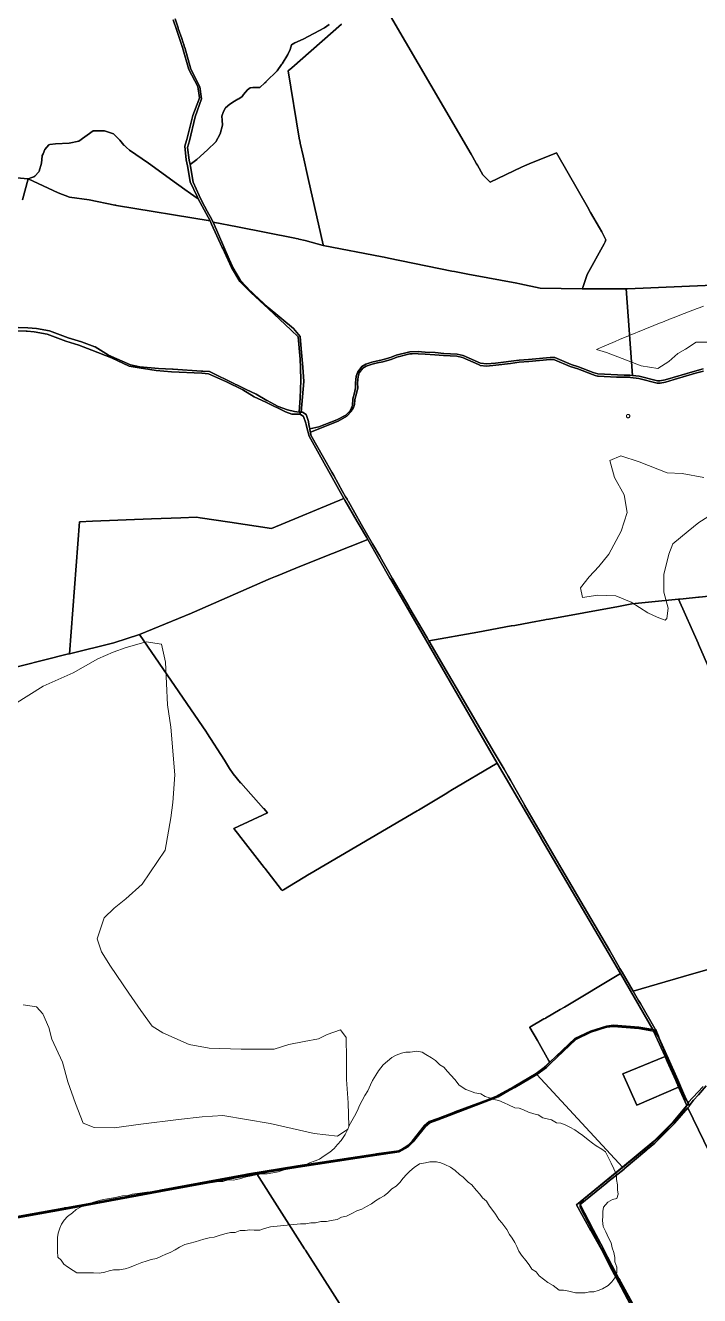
# Model space of a CAD drawing. Header units: metres. Extents: x 3 to 1005126, y 39 to 4383651.
# Drawn here: x 481197 to 482780, y 4364820 to 4367802 of the extents above; entities that cross this region are included whole.
import ezdxf

# ---------------------------------------------------------------- set-up
doc = ezdxf.new("R2010")
doc.units = ezdxf.units.M
doc.header["$MEASUREMENT"] = 0
doc.layers.add('Carreteras_5_km_Cala_Blava', color=2, linetype='Continuous', lineweight=30)
doc.layers.add('Habitats_5_km_Cala_Blava', color=7, linetype='Continuous', lineweight=9, true_color=0xe7f7d0)
doc.layers.add('TM_Llucmajor', color=7, linetype='Continuous')

msp = doc.modelspace()

# ---------------------------------------------------------------- linework, layer by layer
at = {"layer": 'Carreteras_5_km_Cala_Blava'}
for p, q in [((482754.8, 4365272.6, 118.2), (482736.1, 4365244.7, 118.1)), ((481995.3, 4365146, 118.4), (482014.3, 4365149, 118.2)), ((481118.6, 4364993.3, 126.8), (481704.3, 4365100.6, 124.7))]:
    msp.add_line(p, q, dxfattribs=at)
for points in [[(482014.3, 4365149, 118.2), (482061, 4365155.8, 117.5), (482077.8, 4365161.7, 117.3), (482105.7, 4365179.6, 116.7), (482135.2, 4365219.1, 116.1), (482142.7, 4365225.2, 116), (482174.7, 4365239.1, 115.7), (482223.5, 4365257.3, 115.6), (482306.7, 4365286.3, 115.5), (482396.6, 4365338.5, 116.6), (482448.3, 4365386.2, 117.4), (482491, 4365423, 117.2), (482514.5, 4365434, 117.3), (482549.6, 4365447.1, 117.6), (482570.7, 4365451.4, 117.4), (482598, 4365450.5, 117.4), (482672.5, 4365444, 117.7)], [(482754.8, 4365272.6, 118.2), (482744.3, 4365282.1, 118.3), (482682.3, 4365427.7, 118), (482672.5, 4365444, 117.7)], [(482736.1, 4365244.7, 118.1), (482688, 4365193.8, 117.6), (482653.9, 4365163.8, 116.1), (482506.2, 4365044.6, 114.7), (482498.5, 4365034.7, 114.7), (482498.4, 4365028.3, 114.7), (482568.3, 4364894.5, 114), (482653.8, 4364740, 112.7), (482657.6, 4364729.8, 112.7), (482653.8, 4364718.3, 112.8), (482654.5, 4364713.5, 112.8), (482671.9, 4364678.8, 112.7), (482697.2, 4364633.7, 112.1), (482780.7, 4364467, 107.6), (482826.8, 4364364.5, 107.3), (482846.6, 4364314.7, 106.8), (482891.8, 4364197.4, 107.1), (482902.8, 4364157.7, 107.7)], [(481704.3, 4365100.6, 124.7), (481828.9, 4365122.6, 123.3), (481995.3, 4365146, 118.4)]]:
    msp.add_polyline3d(points, dxfattribs=at)
at = {"layer": 'Habitats_5_km_Cala_Blava'}
for points in [[(482821, 4367058.3), (482772, 4367058.3), (482747, 4367041.3), (482729, 4367031.3), (482708, 4367012.3), (482682, 4366996.3), (482643, 4367002.3), (482608, 4367015.3), (482561, 4367033.3), (482538, 4367040.7), (482551.7, 4367046.7), (482561.7, 4367051), (482581.8, 4367059.6), (482591.9, 4367063.8), (482672.5, 4367097), (482677.6, 4367099), (482687.7, 4367103.1), (482692.7, 4367105.2), (482713, 4367113.3), (482718.1, 4367115.3), (482728.2, 4367119.3), (482733.3, 4367121.2), (482774, 4367137), (482779.1, 4367138.9), (482789.4, 4367142.8)], [(482814, 4366657.3), (482778, 4366634.3), (482753, 4366614.3), (482717, 4366584.3), (482708, 4366560.3), (482696, 4366512.3), (482696, 4366471.3), (482706, 4366433.3), (482703, 4366409.3), (482699, 4366405.3), (482680, 4366412.3), (482658, 4366422.3), (482619, 4366447.3), (482583, 4366462.3), (482541, 4366464.3), (482505, 4366458.3), (482500, 4366481.3), (482521, 4366507.3), (482543, 4366531.3), (482567, 4366560.3), (482596, 4366614.3), (482610, 4366658.3), (482603, 4366699.3), (482580, 4366740.3), (482569, 4366780.3), (482595, 4366791.3), (482638, 4366777.3), (482704, 4366751.3), (482739, 4366749.3), (482790, 4366740.3)], [(481172, 4366208.3), (481239, 4366250.3), (481309, 4366281.3), (481367, 4366314.3), (481403, 4366330.3), (481434, 4366341.3), (481481, 4366354.3), (481517, 4366349.3), (481526, 4366306.3), (481531, 4366206.3), (481539, 4366154.3), (481548, 4366042.3), (481543, 4365977.3), (481539, 4365941.3), (481525, 4365865.3), (481471, 4365785.3), (481433, 4365751.3), (481406, 4365729.3), (481382, 4365706.3), (481366, 4365657.3), (481376, 4365626.3), (481397, 4365593.3), (481440, 4365529.3), (481468, 4365489.3), (481495, 4365452.3), (481520, 4365436.3), (481582, 4365409.3), (481629, 4365400.3), (481704, 4365398.3), (481781, 4365398.3), (481816, 4365409.3), (481852, 4365416.3), (481885, 4365422.3), (481906, 4365432.3), (481937, 4365443.3), (481950, 4365425.3), (481951, 4365375.3), (481951, 4365327.3), (481955, 4365272.3), (481956.8, 4365217.2), (481956.7, 4365217), (481954.2, 4365210.5), (481930, 4365194.3), (481875, 4365200.3), (481772, 4365223.3), (481661, 4365242.3), (481612, 4365239.3), (481557, 4365233.3), (481468, 4365222.3), (481406, 4365213.3), (481359, 4365214.3), (481333, 4365224.3), (481315, 4365270.3), (481297, 4365321.3), (481284, 4365367.3), (481259, 4365421.3), (481252, 4365449.3), (481238, 4365481.3), (481223, 4365497.3), (481192, 4365502.3)]]:
    msp.add_lwpolyline(points, dxfattribs=at)
for points in [[(482612.2, 4366880.3), (482611.3, 4366880.3), (482610.8, 4366880.3), (482610.2, 4366880.8), (482609.8, 4366880.8), (482609.3, 4366881.3), (482608.9, 4366881.8), (482608.6, 4366882.3), (482608.3, 4366882.8), (482608.2, 4366883.3), (482608, 4366883.8), (482608, 4366884.3), (482608, 4366884.8), (482608.1, 4366885.3), (482608.3, 4366885.8), (482608.5, 4366886.3), (482608.8, 4366886.8), (482609.2, 4366887.3), (482609.6, 4366887.3), (482610.1, 4366887.8), (482610.6, 4366888.3), (482611.1, 4366888.3), (482611.7, 4366888.3), (482612.2, 4366888.3), (482612.7, 4366888.3), (482613.3, 4366888.3), (482613.8, 4366887.8), (482614.3, 4366887.8), (482614.7, 4366887.3), (482615.1, 4366886.8), (482615.4, 4366886.3), (482615.7, 4366885.8), (482615.8, 4366885.3), (482615.9, 4366884.8), (482616, 4366884.3), (482615.9, 4366883.8), (482615.8, 4366883.3), (482615.6, 4366882.8), (482615.4, 4366882.3), (482615.1, 4366881.8), (482614.7, 4366881.3), (482614.3, 4366880.8), (482613.8, 4366880.8), (482613.3, 4366880.3), (482612.7, 4366880.3)], [(481954.2, 4365210.5), (481956.7, 4365217), (481956.8, 4365217.2), (481963.2, 4365229.6), (481969.6, 4365241), (481976.1, 4365252.4), (481982.6, 4365267.6), (481987.8, 4365277.7), (481994.2, 4365289.1), (482000.7, 4365300.5), (482007.2, 4365314.4), (482012.4, 4365324.5), (482020.1, 4365337.2), (482026.5, 4365347.3), (482036.8, 4365361.2), (482047.1, 4365370), (482057.3, 4365378.8), (482067.6, 4365383.8), (482080.3, 4365388.8), (482090.5, 4365391.2), (482100.7, 4365391.1), (482116, 4365393.6), (482128.7, 4365390.9), (482137.5, 4365385.7), (482150.2, 4365378), (482160.3, 4365371.6), (482170.3, 4365361.3), (482179.2, 4365356.1), (482188, 4365345.9), (482195.6, 4365336.9), (482205.6, 4365326.7), (482215.7, 4365313.9), (482230.9, 4365303.6), (482242.3, 4365299.7), (482252.4, 4365295.8), (482266.4, 4365293.1), (482276.5, 4365286.7), (482286.6, 4365284), (482296.8, 4365280.1), (482308.2, 4365277.5), (482320.9, 4365272.3), (482331, 4365267.1), (482346.2, 4365260.7), (482356.3, 4365259.3), (482366.5, 4365255.4), (482377.9, 4365250.2), (482390.5, 4365246.3), (482400.7, 4365243.7), (482412.1, 4365237.2), (482422.2, 4365234.6), (482432.4, 4365231.9), (482443.8, 4365225.5), (482453.9, 4365224.1), (482464.1, 4365220.2), (482475.5, 4365215.1), (482486.8, 4365208.6), (482495.7, 4365202.2), (482505.8, 4365195.7), (482518.4, 4365185.4), (482528.5, 4365177.7), (482537.4, 4365171.3), (482550, 4365163.6), (482558.8, 4365157.1), (482566.3, 4365143.1), (482572.6, 4365130.3), (482578.8, 4365117.6), (482585.1, 4365103.5), (482585, 4365092.1), (482587.4, 4365079.4), (482587.3, 4365067.9), (482588.5, 4365057.7), (482585.8, 4365047.6), (482575.6, 4365045.1), (482564.1, 4365038.9), (482553.9, 4365027.5), (482552.5, 4365017.4), (482552.4, 4365005.9), (482552.3, 4364995.8), (482553.4, 4364981.8), (482559.7, 4364969), (482565.9, 4364955), (482572.2, 4364943.5), (482574.6, 4364932), (482578.3, 4364920.6), (482580.8, 4364909.1), (482580.7, 4364898.9), (482585.6, 4364886.2), (482585.5, 4364874.8), (482582.9, 4364864.6), (482573.9, 4364852), (482564.9, 4364843.2), (482552.1, 4364835.6), (482541.9, 4364831.9), (482531.7, 4364828.2), (482521.5, 4364828.3), (482511.4, 4364825.8), (482499.9, 4364825.9), (482488.5, 4364826), (482473.2, 4364830), (482460.6, 4364832.6), (482450.4, 4364832.7), (482436.5, 4364843), (482423.8, 4364850.7), (482413.7, 4364858.4), (482403.6, 4364866.2), (482396.1, 4364875.1), (482386, 4364881.6), (482379.7, 4364891.8), (482372.2, 4364902), (482362.1, 4364914.8), (482355.8, 4364923.8), (482350.9, 4364935.2), (482345.9, 4364944.2), (482339.6, 4364954.4), (482333.3, 4364963.4), (482327.1, 4364974.8), (482315.8, 4364990.2), (482308.2, 4364997.9), (482300.7, 4365010.7), (482294.4, 4365019.6), (482286.9, 4365029.8), (482279.3, 4365041.4), (482270.5, 4365049.1), (482264.2, 4365058), (482255.4, 4365067), (482245.4, 4365079.8), (482236.5, 4365086.2), (482225.2, 4365097.7), (482216.3, 4365104.2), (482206.3, 4365113.2), (482194.9, 4365120.9), (482182.2, 4365127.3), (482172.1, 4365131.2), (482161.9, 4365133.9), (482146.7, 4365134), (482136.5, 4365131.6), (482122.5, 4365129.1), (482109.7, 4365120.3), (482099.4, 4365111.5), (482091.7, 4365104), (482084, 4365095.2), (482076.3, 4365085), (482067.3, 4365076.2), (482057.1, 4365070), (482048.1, 4365061.1), (482039.2, 4365053.6), (482028.9, 4365048.6), (482018.7, 4365042.3), (482009.7, 4365034.8), (481998.2, 4365028.5), (481986.7, 4365022.3), (481975.3, 4365018.6), (481963.8, 4365012.3), (481951, 4365006.1), (481939.5, 4365003.6), (481929.3, 4364998.6), (481915.3, 4364996.2), (481903.8, 4364993.8), (481891.1, 4364993.9), (481878.4, 4364990.2), (481866.9, 4364990.3), (481855.5, 4364987.8), (481842.8, 4364987.9), (481772.8, 4364980.9), (481758.7, 4364977.2), (481747.3, 4364973.5), (481734.5, 4364973.6), (481724.4, 4364973.7), (481712.9, 4364972.5), (481701.5, 4364972.6), (481690, 4364967.6), (481678.6, 4364967.7), (481668.4, 4364965.3), (481654.3, 4364961.6), (481640.3, 4364956.6), (481628.9, 4364955.5), (481616.1, 4364951.8), (481605.9, 4364949.3), (481595.7, 4364945.6), (481584.2, 4364943.1), (481571.5, 4364939.4), (481558.7, 4364933.2), (481548.5, 4364926.9), (481537, 4364920.7), (481526.8, 4364916.9), (481516.6, 4364912), (481505.1, 4364907), (481492.3, 4364904.5), (481480.9, 4364900.8), (481470.7, 4364897.1), (481455.3, 4364890.9), (481441.3, 4364885.9), (481431.1, 4364882.2), (481418.4, 4364879.8), (481404.4, 4364879.9), (481394.2, 4364877.4), (481384, 4364875), (481371.3, 4364872.5), (481357.3, 4364872.7), (481343.3, 4364872.8), (481331.9, 4364872.9), (481317.9, 4364873), (481309, 4364878.2), (481296.4, 4364887.2), (481287.5, 4364893.6), (481281.3, 4364902.5), (481273.7, 4364910.2), (481272.6, 4364924.2), (481272.7, 4364934.4), (481272.7, 4364944.6), (481272.8, 4364956), (481274.2, 4364966.2), (481278.1, 4364977.6), (481282, 4364987.7), (481288.5, 4364996.5), (481296.2, 4365005.4), (481307.7, 4365014.2), (481316.7, 4365021.7), (481328.2, 4365028), (481340.9, 4365031.7), (481355, 4365037.9), (481370.3, 4365042.9), (481380.5, 4365045.3), (481394.5, 4365047.7), (481408.5, 4365050.1), (481425, 4365053.8), (481437.8, 4365055), (481448, 4365057.4), (481465.8, 4365059.8), (481482.3, 4365062.2), (481498.9, 4365062.1), (481512.9, 4365067), (481530.7, 4365069.4), (481546, 4365073.1), (481560, 4365075.5), (481570.2, 4365078), (481584.2, 4365080.4), (481594.4, 4365080.3), (481607.1, 4365082.7), (481621.1, 4365085.2), (481636.4, 4365085), (481650.4, 4365087.5), (481660.6, 4365087.4), (481673.3, 4365091.1), (481686, 4365091), (481700, 4365093.4), (481715.3, 4365098.3), (481728.1, 4365100.8), (481738.3, 4365103.2), (481751, 4365105.7), (481765, 4365105.5), (481777.7, 4365108), (481790.5, 4365110.4), (481807, 4365115.3), (481818.5, 4365117.8), (481830, 4365120.2), (481841.4, 4365121.4), (481851.6, 4365125.1), (481864.4, 4365131.4), (481877.2, 4365136.3), (481887.4, 4365140.1), (481898.9, 4365147.6), (481911.7, 4365156.4), (481921.9, 4365165.2), (481929.6, 4365174), (481938.6, 4365184.1), (481947.6, 4365198), (481952.8, 4365206.9)]]:
    msp.add_lwpolyline(points, close=True, dxfattribs=at)
at = {"layer": 'TM_Llucmajor', "linetype": 'Continuous', "flags": 128}
for points in [[(482024.2, 4367875.2), (482244, 4367498.9), (482246.9, 4367493.7), (482247, 4367493.5), (482256.1, 4367476.8), (482258.2, 4367473.1), (482270.7, 4367450.4), (482281.2, 4367440.7), (482286.9, 4367435.4), (482288.6, 4367433.9), (482361.9, 4367468.9), (482368.7, 4367471.7), (482379.9, 4367476.3), (482443.9, 4367502.6), (482519.5, 4367369.9), (482520.8, 4367367.6), (482523.7, 4367362.6), (482545, 4367326), (482550.1, 4367317.2), (482559.6, 4367297.9), (482558.1, 4367293.6), (482556.2, 4367288.4), (482516.1, 4367217), (482505.4, 4367186.6), (482504.3, 4367183.3), (482405.8, 4367184.7), (482357.9, 4367194.7), (482351.1, 4367196.1), (482244.1, 4367215.6), (482239.5, 4367216.4), (482204.4, 4367223.6), (482198.5, 4367224.8), (482049.6, 4367255.2), (482039.1, 4367257.3), (482035.1, 4367258.1), (481896.2, 4367285.2), (481895.9, 4367286.5), (481895.9, 4367286.5), (481860.9, 4367441.9), (481848.9, 4367495), (481842.2, 4367524.9), (481841.9, 4367526.3), (481840.2, 4367536.8), (481814.4, 4367694.9), (481822.5, 4367702.1), (481938.9, 4367804.2)], [(483303.3, 4367212.9), (482610.5, 4367183.3), (482607.3, 4367183.2), (482607.1, 4367183.2), (482606.4, 4367183.2), (482604, 4367183.1), (482510, 4367183.3), (482507.1, 4367183.3), (482504.3, 4367183.3), (482505.4, 4367186.6), (482516.1, 4367217), (482556.2, 4367288.4), (482558.1, 4367293.6), (482559.6, 4367297.9), (482550.1, 4367317.2), (482545, 4367326), (482523.7, 4367362.6), (482520.8, 4367367.6), (482519.5, 4367369.9), (482443.9, 4367502.6), (482379.9, 4367476.3), (482368.7, 4367471.7), (482361.9, 4367468.9), (482288.6, 4367433.9), (482286.9, 4367435.4), (482281.2, 4367440.7), (482270.7, 4367450.4), (482258.2, 4367473.1), (482256.1, 4367476.8), (482247, 4367493.5), (482246.9, 4367493.7), (482244, 4367498.9), (482024.2, 4367875.2)], [(481543.8, 4367815), (481553.1, 4367789.5), (481566.4, 4367749.7), (481581.2, 4367698.3), (481602.3, 4367658), (481606, 4367631.7), (481604.2, 4367627), (481590.3, 4367590.4), (481589.5, 4367587), (481576.3, 4367534), (481575.5, 4367531.2), (481571.4, 4367517.9), (481574.6, 4367486.3), (481578.1, 4367471.8), (481582.6, 4367444.7), (481584.3, 4367434.3), (481600.6, 4367400.1), (481602.8, 4367394.5), (481598.4, 4367397.6), (481579.4, 4367410.9), (481577.1, 4367412.5), (481551.8, 4367430.3), (481486.4, 4367478), (481441.3, 4367508.9), (481434.8, 4367514.8), (481429.6, 4367519.4), (481428.6, 4367520.3), (481418.7, 4367531.8), (481403.8, 4367547.2), (481383.2, 4367553.8), (481358.5, 4367554.2), (481356.6, 4367554.2), (481356.5, 4367554.1), (481323, 4367529.8), (481299.8, 4367524.9), (481267.9, 4367523.4), (481254.6, 4367521.6), (481252.4, 4367521.3), (481242.9, 4367510.3), (481238.6, 4367500.3), (481236.8, 4367496.2), (481236.8, 4367495.7), (481234.8, 4367478.2), (481229.5, 4367459.5), (481229, 4367458), (481219.2, 4367447.8), (481217.2, 4367445.7), (481212.7, 4367444.2), (481203.7, 4367441.2), (481176.4, 4367443.7)], [(481548.6, 4367817.2), (481555.7, 4367796.1), (481555.9, 4367795.6), (481556.2, 4367794.6), (481564.3, 4367770.5), (481566.9, 4367762.8), (481568.8, 4367756.9), (481571.1, 4367750), (481571.2, 4367749.9), (481585.9, 4367698.7), (481585.9, 4367698.6), (481607, 4367657.3), (481607, 4367657.2), (481610.4, 4367629.2), (481595.5, 4367586.9), (481582.5, 4367530.5), (481582.5, 4367530.4), (481578, 4367515), (481581.4, 4367485), (481583.9, 4367474.9), (481585.1, 4367470.4), (481585.1, 4367470.3), (481591, 4367433.3), (481605.1, 4367402), (481609.1, 4367393.6), (481617.9, 4367376.9), (481623.9, 4367365.8), (481634.7, 4367345.8), (481637.4, 4367340.7), (481637.9, 4367339.6), (481675.5, 4367253.1), (481683.3, 4367235.2), (481684.5, 4367233), (481701.9, 4367202.7), (481726.5, 4367177.2), (481726.9, 4367176.8), (481728.6, 4367175.3), (481734.4, 4367169.9), (481767.2, 4367139.5), (481826.3, 4367089.9), (481842.4, 4367071.6), (481844.8, 4367042.5), (481847, 4367016.5), (481848.4, 4366999.3), (481851, 4366965.9), (481844.9, 4366893.7), (481842.5, 4366893.7), (481841.9, 4366893.7), (481839.9, 4366893.9), (481842, 4366927.2), (481843.8, 4366968.2), (481842.7, 4366998.7), (481842, 4367017.2), (481841.9, 4367018.3), (481837.4, 4367070.3), (481821.3, 4367085.8), (481767.1, 4367137.2), (481758.7, 4367144.9), (481726.6, 4367174.2), (481700.9, 4367200.5), (481681.4, 4367233.1), (481660.6, 4367277.5), (481659.5, 4367279.9), (481634.3, 4367334.8), (481630.6, 4367342.9), (481602.8, 4367394.5), (481600.6, 4367400.1), (481584.3, 4367434.3), (481582.6, 4367444.7), (481578.1, 4367471.8), (481574.6, 4367486.3), (481571.4, 4367517.9), (481575.5, 4367531.2), (481576.3, 4367534), (481589.5, 4367587), (481590.3, 4367590.4), (481604.2, 4367627), (481606, 4367631.7), (481602.3, 4367658), (481581.2, 4367698.3), (481566.4, 4367749.7), (481553.1, 4367789.5), (481543.8, 4367815)], [(481910.6, 4367803.7), (481899.3, 4367796), (481849.3, 4367769.1), (481829.6, 4367760.7), (481821.7, 4367755.8), (481818.5, 4367745.1), (481813.4, 4367733.5), (481799.9, 4367711.7), (481798.8, 4367709.9), (481788.3, 4367695.1), (481762.8, 4367669.7), (481761.3, 4367668.2), (481759.5, 4367666.4), (481747.3, 4367655.8), (481731.4, 4367656), (481724.8, 4367655), (481718.6, 4367650.5), (481709.2, 4367639), (481705.7, 4367634.7), (481698, 4367629), (481696.2, 4367628.1), (481687.9, 4367623.8), (481677.2, 4367616.9), (481667.3, 4367608.2), (481662.1, 4367599.5), (481658.3, 4367588.4), (481659.4, 4367579), (481659.8, 4367567), (481654.2, 4367547.3), (481644.4, 4367528.4), (481624.5, 4367509.1), (481599.4, 4367486.6), (481583.9, 4367474.9), (481581.4, 4367485), (481578, 4367515), (481582.5, 4367530.4), (481582.5, 4367530.5), (481595.5, 4367586.9), (481610.4, 4367629.2), (481607, 4367657.2), (481607, 4367657.3), (481585.9, 4367698.6), (481585.9, 4367698.7), (481571.2, 4367749.9), (481571.1, 4367750), (481568.8, 4367756.9), (481566.9, 4367762.8), (481564.3, 4367770.5), (481556.2, 4367794.6), (481555.9, 4367795.6), (481555.7, 4367796.1), (481548.6, 4367817.2)], [(481938.9, 4367804.2), (481822.5, 4367702.1), (481814.4, 4367694.9), (481840.2, 4367536.8), (481841.9, 4367526.3), (481842.2, 4367524.9), (481848.9, 4367495), (481860.9, 4367441.9), (481895.9, 4367286.5), (481896.2, 4367285.2), (481853.8, 4367296.2), (481839.3, 4367299.9), (481837.5, 4367300.4), (481833, 4367301.6), (481829.8, 4367302.4), (481694.9, 4367328.6), (481637.9, 4367339.6), (481637.4, 4367340.7), (481634.7, 4367345.8), (481623.9, 4367365.8), (481617.9, 4367376.9), (481609.1, 4367393.6), (481605.1, 4367402), (481591, 4367433.3), (481585.1, 4367470.3), (481585.1, 4367470.4), (481585.1, 4367470.4), (481583.9, 4367474.9), (481599.4, 4367486.6), (481624.5, 4367509.1), (481644.4, 4367528.4), (481654.2, 4367547.3), (481659.8, 4367567), (481659.4, 4367579), (481658.3, 4367588.4), (481662.1, 4367599.5), (481667.3, 4367608.2), (481677.2, 4367616.9), (481687.9, 4367623.8), (481696.2, 4367628.1), (481698, 4367629), (481705.7, 4367634.7), (481709.2, 4367639), (481718.6, 4367650.5), (481724.8, 4367655), (481731.4, 4367656), (481747.3, 4367655.8), (481759.5, 4367666.4), (481761.3, 4367668.2), (481762.8, 4367669.7), (481788.3, 4367695.1), (481798.8, 4367709.9), (481799.9, 4367711.7), (481813.4, 4367733.5), (481818.5, 4367745.1), (481821.7, 4367755.8), (481829.6, 4367760.7), (481849.3, 4367769.1), (481899.3, 4367796), (481910.6, 4367803.7)], [(481176.4, 4367443.7), (481203.7, 4367441.2), (481190.8, 4367391.8)], [(481190.8, 4367391.8), (481203.7, 4367441.2), (481274.4, 4367408.7), (481300.4, 4367398.5), (481347.3, 4367392.1), (481407.5, 4367379.7), (481408.8, 4367379.4), (481409.8, 4367379.3), (481411, 4367379.1), (481630.6, 4367342.9), (481634.3, 4367334.8), (481659.5, 4367279.9), (481660.6, 4367277.5), (481681.4, 4367233.1), (481700.9, 4367200.5), (481726.6, 4367174.2), (481758.7, 4367144.9), (481767.1, 4367137.2), (481821.3, 4367085.8), (481837.4, 4367070.3), (481841.9, 4367018.3), (481842, 4367017.2), (481842.7, 4366998.7), (481843.8, 4366968.2), (481842, 4366927.2), (481839.9, 4366893.9), (481828.7, 4366894.8), (481812.8, 4366898.9), (481790.3, 4366907), (481790.2, 4366907.1), (481764.4, 4366920.7), (481764.1, 4366920.9), (481739, 4366935.6), (481738.7, 4366935.7), (481715.3, 4366946.8), (481714, 4366947.4), (481704.8, 4366951.9), (481693.3, 4366957.5), (481690.4, 4366958.9), (481689.5, 4366959.3), (481629.7, 4366988.8), (481613.6, 4366989.6), (481613, 4366989.7), (481610.8, 4366989.8), (481543.9, 4366994.6), (481542.5, 4366994.7), (481509.6, 4366996.2), (481509.4, 4366996.2), (481466, 4367000), (481444.3, 4367004.7), (481392.7, 4367027.7), (481360.7, 4367046.7), (481360.4, 4367046.8), (481328.6, 4367058.6), (481297.7, 4367068.2), (481254.1, 4367084.3), (481223.5, 4367090.2), (481223, 4367090.3), (481203.3, 4367091.7), (481157.4, 4367093.1)], [(482788, 4366995), (482768.7, 4366989.8), (482698.9, 4366969.2), (482686.8, 4366966.8), (482680.9, 4366966.9), (482638.3, 4366977.8), (482622.1, 4366979.8), (482622.1, 4366979.8), (482607.1, 4367183.2), (482607.3, 4367183.2), (482610.5, 4367183.3), (483303.3, 4367212.9)], [(481152.8, 4367085.3), (481199.1, 4367083.7), (481201.6, 4367083.6), (481218.2, 4367082.3), (481248.6, 4367076.5), (481292.1, 4367060.2), (481322.9, 4367050.7), (481352.8, 4367039.1), (481399.5, 4367021.1), (481441.2, 4367001.7), (481464.1, 4366997.7), (481504, 4366991.6), (481540.3, 4366988.4), (481611.4, 4366984.9), (481627.2, 4366983.7), (481669.5, 4366964.6), (481707.3, 4366946), (481734.3, 4366929.9), (481761.8, 4366917.3), (481807.7, 4366894.2), (481822.6, 4366888.5), (481842.5, 4366888.5), (481849.9, 4366883.5), (481855.4, 4366867.5), (481856.4, 4366864.4), (481858.2, 4366857.4), (481863.3, 4366837.6), (481945, 4366691.1), (481774.6, 4366620.4), (481677.3, 4366635.2), (481607.1, 4366645.9), (481598.6, 4366647.3), (481561.8, 4366645.8), (481493.3, 4366643.1), (481354.8, 4366637.6), (481324.2, 4366636.4), (481300.4, 4366326.4), (481300.4, 4366326.4), (481295.6, 4366325.2), (481134.4, 4366284.4)], [(481157.4, 4367093.1), (481203.3, 4367091.7), (481223, 4367090.3), (481223.5, 4367090.2), (481254.1, 4367084.3), (481297.7, 4367068.2), (481328.6, 4367058.6), (481360.4, 4367046.8), (481360.7, 4367046.7), (481392.7, 4367027.7), (481444.3, 4367004.7), (481466, 4367000), (481509.4, 4366996.2), (481509.6, 4366996.2), (481542.5, 4366994.7), (481543.9, 4366994.6), (481610.8, 4366989.8), (481613, 4366989.7), (481613.6, 4366989.6), (481629.7, 4366988.8), (481689.5, 4366959.3), (481690.4, 4366958.9), (481693.3, 4366957.5), (481704.8, 4366951.9), (481714, 4366947.4), (481715.3, 4366946.8), (481738.7, 4366935.7), (481739, 4366935.6), (481764.1, 4366920.9), (481764.4, 4366920.7), (481790.2, 4366907.1), (481790.3, 4366907), (481812.8, 4366898.9), (481828.7, 4366894.8), (481839.9, 4366893.9), (481841.9, 4366893.7), (481842.5, 4366893.7), (481842.5, 4366888.5), (481822.6, 4366888.5), (481807.7, 4366894.2), (481761.8, 4366917.3), (481734.3, 4366929.9), (481707.3, 4366946), (481669.5, 4366964.6), (481627.2, 4366983.7), (481611.4, 4366984.9), (481540.3, 4366988.4), (481504, 4366991.6), (481464.1, 4366997.7), (481441.2, 4367001.7), (481399.5, 4367021.1), (481352.8, 4367039.1), (481322.9, 4367050.7), (481292.1, 4367060.2), (481248.6, 4367076.5), (481218.2, 4367082.3), (481201.6, 4367083.6), (481199.1, 4367083.7), (481152.8, 4367085.3)], [(482789.3, 4366990.2), (482770, 4366985), (482719.8, 4366970.2), (482700.1, 4366964.3), (482687.3, 4366961.8), (482680.3, 4366961.9), (482637.3, 4366972.8), (482617.8, 4366975.3), (482616, 4366975.6), (482585.2, 4366975.6), (482585.1, 4366975.6), (482541.8, 4366978.2), (482540.7, 4366978.2), (482540.5, 4366978.3), (482540.4, 4366978.3), (482535.1, 4366979.9), (482528.8, 4366981.7), (482493.9, 4366995), (482476.3, 4367001.1), (482439.2, 4367016.7), (482428.8, 4367017.1), (482378.7, 4367012.3), (482356.5, 4367010.6), (482335.9, 4367008.2), (482301.5, 4367004.1), (482301.2, 4367004.1), (482279.8, 4367001.7), (482265.1, 4367003.5), (482264.2, 4367003.6), (482260.9, 4367005.1), (482222.9, 4367022), (482210.2, 4367024.9), (482178.8, 4367026.4), (482158.6, 4367028.5), (482158.2, 4367028.5), (482135.3, 4367029.4), (482119.6, 4367030.9), (482119.3, 4367031), (482105.4, 4367030.7), (482100, 4367030.6), (482069.4, 4367022.8), (482069.1, 4367022.7), (482055.9, 4367017.5), (482055.8, 4367017.5), (482036.2, 4367011.7), (482036, 4367011.7), (482024.1, 4367009.1), (482011.3, 4367006.2), (482011, 4367006.1), (481997.4, 4367001.6), (481997.2, 4367001.5), (481989.4, 4366997.2), (481989.4, 4366997.1), (481980.8, 4366985.6), (481978.1, 4366977), (481977, 4366961.7), (481977, 4366961.4), (481977.3, 4366950.5), (481974.8, 4366937.5), (481970.4, 4366923.2), (481969.4, 4366910.8), (481969.2, 4366908.9), (481968, 4366906.2), (481967.3, 4366904.8), (481965.1, 4366900.3), (481962.8, 4366895.7), (481952, 4366884.4), (481951.9, 4366884.2), (481931.5, 4366872.7), (481866.3, 4366846.5), (481866, 4366847.7), (481864.6, 4366854.1), (481885.8, 4366859.5), (481928.5, 4366875.3), (481949.2, 4366886.9), (481959.3, 4366896.7), (481965.4, 4366909.4), (481965.7, 4366924.7), (481969.9, 4366938.7), (481972.4, 4366951), (481972.3, 4366961.8), (481973.6, 4366978.2), (481977.3, 4366988), (481986.9, 4367000.8), (481996, 4367005.9), (482010.5, 4367010.7), (482035.1, 4367016.6), (482054.4, 4367022.2), (482067.7, 4367027.3), (482099.5, 4367035.5), (482119.6, 4367035.9), (482127.4, 4367035.1), (482135.9, 4367034.7), (482159.1, 4367033.4), (482179.4, 4367031.3), (482210.7, 4367029.8), (482224.6, 4367026.6), (482265.7, 4367008.6), (482280.1, 4367006.8), (482300.8, 4367009), (482356, 4367015.6), (482378.2, 4367017.3), (482428.7, 4367022.1), (482440.2, 4367021.6), (482478.1, 4367005.7), (482495.5, 4366999.7), (482530.2, 4366986.4), (482541.3, 4366983.2), (482602.6, 4366980.2), (482616.1, 4366980.6), (482622.1, 4366979.8), (482638.3, 4366977.8), (482680.9, 4366966.9), (482686.8, 4366966.8), (482698.9, 4366969.2), (482768.7, 4366989.8), (482788, 4366995)], [(482801.8, 4366461.5), (482778.5, 4366459.2), (482776.9, 4366459), (482741.1, 4366455.5), (482733.7, 4366454.7), (482730.6, 4366454.4), (482620.9, 4366443.5), (482589.7, 4366437.7), (482589.4, 4366437.6), (482426.5, 4366407.7), (482426.1, 4366407.7), (482425.8, 4366407.6), (482419.6, 4366406.5), (482416.7, 4366406), (482383.1, 4366399.9), (482346.1, 4366393.1), (482345.8, 4366393.1), (482338.2, 4366391.7), (482337.9, 4366391.6), (482259, 4366377.3), (482144.3, 4366356.5), (482140.2, 4366363.7), (482097.7, 4366436.6), (482097.4, 4366437), (482058.3, 4366503.9), (482058.2, 4366504), (482049.3, 4366519.7), (482037, 4366541.2), (482028.9, 4366555.4), (482012.3, 4366584.3), (481985.7, 4366630.8), (481955.4, 4366683.8), (481954.7, 4366684.9), (481952.3, 4366689.2), (481952.2, 4366689.4), (481948.9, 4366695.2), (481941.9, 4366707.5), (481920.9, 4366744.9), (481916.3, 4366753.1), (481897.2, 4366787.1), (481867.5, 4366839.9), (481867.5, 4366839.9), (481866.3, 4366846.5), (481931.5, 4366872.7), (481951.9, 4366884.2), (481952, 4366884.4), (481962.8, 4366895.7), (481965.1, 4366900.3), (481967.3, 4366904.8), (481968, 4366906.2), (481969.2, 4366908.9), (481969.4, 4366910.8), (481970.4, 4366923.2), (481974.8, 4366937.5), (481977.3, 4366950.5), (481977, 4366961.4), (481977, 4366961.7), (481978.1, 4366977), (481980.8, 4366985.6), (481989.4, 4366997.1), (481989.4, 4366997.2), (481997.2, 4367001.5), (481997.4, 4367001.6), (482011, 4367006.1), (482011.3, 4367006.2), (482024.1, 4367009.1), (482036, 4367011.7), (482036.2, 4367011.7), (482055.8, 4367017.5), (482055.9, 4367017.5), (482069.1, 4367022.7), (482069.4, 4367022.8), (482100, 4367030.6), (482105.4, 4367030.7), (482119.3, 4367031), (482119.6, 4367030.9), (482135.3, 4367029.4), (482158.2, 4367028.5), (482158.6, 4367028.5), (482178.8, 4367026.4), (482210.2, 4367024.9), (482222.9, 4367022), (482260.9, 4367005.1), (482264.2, 4367003.6), (482265.1, 4367003.5), (482279.8, 4367001.7), (482301.2, 4367004.1), (482301.5, 4367004.1), (482335.9, 4367008.2), (482356.5, 4367010.6), (482378.7, 4367012.3), (482428.8, 4367017.1), (482439.2, 4367016.7), (482476.3, 4367001.1), (482493.9, 4366995), (482528.8, 4366981.7), (482535.1, 4366979.9), (482540.4, 4366978.3), (482540.5, 4366978.3), (482540.7, 4366978.2), (482541.8, 4366978.2), (482585.1, 4366975.6), (482585.2, 4366975.6), (482616, 4366975.6), (482617.8, 4366975.3), (482637.3, 4366972.8), (482680.3, 4366961.9), (482687.3, 4366961.8), (482700.1, 4366964.3), (482719.8, 4366970.2), (482770, 4366985), (482789.3, 4366990.2)], [(482624.6, 4364784.8), (482596.5, 4364838.1), (482595.8, 4364839.4), (482569.4, 4364889), (482549.2, 4364927.9), (482525.3, 4364970.9), (482524.8, 4364972), (482491.2, 4365032.6), (482599, 4365121.1), (482672.3, 4365182.2), (482717.9, 4365227.9), (482750.2, 4365265.6), (482730.6, 4365309.3), (482728.9, 4365313.2), (482728.7, 4365313.7), (482726.8, 4365318.2), (482726.6, 4365318.6), (482724.1, 4365324.3), (482723.9, 4365324.6), (482704.1, 4365369.6), (482699.2, 4365380.8), (482671.7, 4365440.8), (482669.8, 4365444.3), (482594.3, 4365575.5), (482408.3, 4365892.9), (482408.1, 4365893.4), (482304.6, 4366069.5), (482073.5, 4366468.8), (482055, 4366500.8), (482053.1, 4366504), (482000.9, 4366594.4), (481997.7, 4366599.8), (481978.1, 4366632.9), (481975.7, 4366637), (481947.4, 4366686.7), (481945.3, 4366690.5), (481945, 4366691.1), (481863.3, 4366837.6), (481858.2, 4366857.4), (481856.4, 4366864.4), (481855.4, 4366867.5), (481849.9, 4366883.5), (481842.5, 4366888.5), (481842.5, 4366888.5), (481842.5, 4366893.7), (481844.9, 4366893.7), (481847.9, 4366893.7), (481856.3, 4366888.3), (481861.5, 4366871.3), (481862.8, 4366864.5), (481864.6, 4366854.1), (481866, 4366847.7), (481866.3, 4366846.5), (481867.5, 4366839.9), (481897.2, 4366787.1), (481916.3, 4366753.1), (481920.9, 4366744.9), (481941.9, 4366707.5), (481948.9, 4366695.2), (481952.2, 4366689.4), (481952.3, 4366689.2), (481954.7, 4366684.9), (481955.4, 4366683.8), (481985.7, 4366630.8), (482012.3, 4366584.3), (482028.9, 4366555.4), (482037, 4366541.2), (482049.3, 4366519.7), (482058.2, 4366504), (482058.3, 4366503.9), (482097.4, 4366437), (482097.7, 4366436.6), (482140.2, 4366363.7), (482144.3, 4366356.5), (482190.2, 4366278), (482216, 4366233.7), (482216.5, 4366232.8), (482216.9, 4366232.1), (482241.2, 4366190.9), (482271.3, 4366139.7), (482297.6, 4366095), (482320.9, 4366055.4), (482330.6, 4366039), (482336.1, 4366029.3), (482368.8, 4365971.9), (482369.1, 4365971.3), (482456.7, 4365821.1), (482516.8, 4365718.2), (482568, 4365630.5), (482591.1, 4365590.8), (482592.9, 4365587.6), (482597.8, 4365579.3), (482606.9, 4365563.7), (482624, 4365534.4), (482636.8, 4365512.5), (482641, 4365505.3), (482675.1, 4365446.8), (482676.2, 4365445), (482676.4, 4365444.6), (482677.6, 4365441.9), (482683.5, 4365428.4), (482685.3, 4365424.3), (482706, 4365377.4), (482728.7, 4365326.3), (482728.8, 4365325.8), (482742.3, 4365295.2), (482752.6, 4365271.9), (482755.4, 4365265.4), (482756, 4365264.1), (482752.5, 4365260.1), (482721.3, 4365224.1), (482721.1, 4365223.9), (482674.7, 4365177.8), (482657.9, 4365163.2), (482656, 4365161.5), (482655.9, 4365161.5), (482602.5, 4365116.9), (482602.4, 4365116.8), (482574.4, 4365094.7), (482568.4, 4365089.9), (482561.9, 4365084.6), (482499.8, 4365033.8), (482529.1, 4364976), (482529.8, 4364974.8), (482553.2, 4364931), (482553.8, 4364930), (482573.8, 4364891.4), (482590.5, 4364860), (482592.4, 4364856.5), (482594.1, 4364853.1), (482594.7, 4364851.9), (482622.3, 4364801.8)], [(482811.4, 4366269.6), (482777.2, 4366349.1), (482776.3, 4366351.2), (482730.6, 4366454.4), (482733.7, 4366454.7), (482741.1, 4366455.5), (482776.9, 4366459), (482778.5, 4366459.2), (482801.8, 4366461.5)], [(482851.5, 4365600.4), (482766.1, 4365575.7), (482699.1, 4365556.2), (482624, 4365534.4), (482606.9, 4365563.7), (482597.8, 4365579.3), (482592.9, 4365587.6), (482591.1, 4365590.8), (482568, 4365630.5), (482516.8, 4365718.2), (482456.7, 4365821.1), (482369.1, 4365971.3), (482368.8, 4365971.9), (482336.1, 4366029.3), (482330.6, 4366039), (482320.9, 4366055.4), (482297.6, 4366095), (482271.3, 4366139.7), (482241.2, 4366190.9), (482216.9, 4366232.1), (482216.5, 4366232.8), (482216, 4366233.7), (482190.2, 4366278), (482190.2, 4366278), (482144.3, 4366356.5), (482259, 4366377.3), (482337.9, 4366391.6), (482338.2, 4366391.7), (482345.8, 4366393.1), (482346.1, 4366393.1), (482383.1, 4366399.9), (482416.7, 4366406), (482419.6, 4366406.5), (482425.8, 4366407.6), (482426.1, 4366407.7), (482426.5, 4366407.7), (482589.4, 4366437.6), (482589.7, 4366437.7), (482620.9, 4366443.5), (482730.6, 4366454.4), (482776.3, 4366351.2), (482777.2, 4366349.1), (482811.4, 4366269.6)], [(481134.4, 4366284.4), (481295.6, 4366325.2), (481300.4, 4366326.4), (481404.7, 4366351.7), (481465.3, 4366371.4), (481622, 4366142.2), (481622.8, 4366141), (481664.3, 4366076.3), (481676.6, 4366057.1), (481684.7, 4366044.4), (481702.1, 4366023.6), (481702.6, 4366023.2), (481756.2, 4365963.5), (481756.9, 4365962.8), (481765.6, 4365953.1), (481686.4, 4365916.2), (481700.7, 4365897.9), (481702.4, 4365895.8), (481702.5, 4365895.7), (481703.2, 4365894.9), (481758.1, 4365824.6), (481759.1, 4365823.3), (481798.8, 4365772), (481800, 4365770.5), (481800.1, 4365770.5), (481803.4, 4365772.5), (481863.6, 4365808.8), (481864.9, 4365809.5), (482116.8, 4365957.5), (482118.8, 4365958.8), (482120.1, 4365959.5), (482182.3, 4365997.1), (482193.9, 4366004.2), (482196.2, 4366005.5), (482304.6, 4366069.5), (482408.1, 4365893.4), (482408.3, 4365892.9), (482594.3, 4365575.5), (482462.4, 4365497), (482452.6, 4365491.2), (482452.4, 4365491), (482418.3, 4365471.2), (482417.8, 4365470.9), (482417.1, 4365470.5), (482414.5, 4365469), (482381.2, 4365449.7), (482381.6, 4365449.1), (482399, 4365418.5), (482399.1, 4365418.3), (482426.3, 4365370.8), (482428.3, 4365367.4), (482418.3, 4365357.2), (482396.5, 4365340.9), (482344.6, 4365310.8), (482307.1, 4365290.4), (482301.5, 4365287.3), (482285.1, 4365280.7), (482282, 4365279.6), (482205.6, 4365251.1), (482201.8, 4365249.6), (482165.3, 4365235.4), (482145.4, 4365228.4), (482133.9, 4365218.6), (482105.1, 4365182.2), (482093.8, 4365171.4), (482073.7, 4365159.8), (482021.7, 4365152.1), (482018.5, 4365151.6), (481836.8, 4365124.1), (481716.7, 4365104.8), (481713.6, 4365104.2), (481514.1, 4365066.8), (481511.4, 4365066.3), (481361.5, 4365038), (481292.2, 4365025.9), (481289.3, 4365025.4), (481287.6, 4365025.1), (481085.3, 4364988.8)], [(482787.9, 4365310.2), (482752.6, 4365271.9), (482742.3, 4365295.2), (482728.8, 4365325.8), (482728.7, 4365326.3), (482706, 4365377.4), (482685.3, 4365424.3), (482683.5, 4365428.4), (482677.6, 4365441.9), (482676.4, 4365444.6), (482676.2, 4365445), (482675.1, 4365446.8), (482641, 4365505.3), (482636.8, 4365512.5), (482636.8, 4365512.5), (482624, 4365534.4), (482699.1, 4365556.2), (482766.1, 4365575.7), (482851.5, 4365600.4)], [(481085.3, 4364988.8), (481287.6, 4365025.1), (481289.3, 4365025.4), (481292.2, 4365025.9), (481361.5, 4365038), (481511.4, 4365066.3), (481514.1, 4365066.8), (481713.6, 4365104.2), (481716.7, 4365104.8), (481836.8, 4365124.1), (482018.5, 4365151.6), (482021.7, 4365152.1), (482073.7, 4365159.8), (482093.8, 4365171.4), (482105.1, 4365182.2), (482133.9, 4365218.6), (482145.4, 4365228.4), (482165.3, 4365235.4), (482201.8, 4365249.6), (482205.6, 4365251.1), (482282, 4365279.6), (482285.1, 4365280.7), (482301.5, 4365287.3), (482307.1, 4365290.4), (482344.6, 4365310.8), (482396.5, 4365340.9), (482418.3, 4365357.2), (482428.3, 4365367.4), (482487.3, 4365423.1), (482523.8, 4365440.6), (482561, 4365452.5), (482577.5, 4365454.3), (482637.3, 4365449.5), (482669.8, 4365444.3), (482671.7, 4365440.8), (482637, 4365446.6), (482577.4, 4365451.4), (482561.5, 4365449.6), (482524.9, 4365437.8), (482489, 4365420.6), (482430.4, 4365365.3), (482420.3, 4365355), (482398.1, 4365338.4), (482346.1, 4365308.2), (482302.8, 4365284.6), (482166.3, 4365232.4), (482146.9, 4365225.6), (482136.1, 4365216.4), (482107.8, 4365180.9), (482107.4, 4365180.4), (482095.7, 4365169.2), (482074.8, 4365157.2), (482022.1, 4365149.1), (481837.2, 4365121.1), (481740.7, 4365105.2), (481703.8, 4365098.8), (481702, 4365098.4), (481700.5, 4365098.2), (481698.9, 4365097.9), (481515.5, 4365064.1), (481363.5, 4365035.5), (481292.4, 4365022.9), (481086.5, 4364985.9)], [(482027.2, 4364656.4), (481854.5, 4364926.1), (481853.9, 4364927.1), (481853.1, 4364928.4), (481852.2, 4364929.8), (481852.2, 4364929.8), (481740.7, 4365105.2), (481837.2, 4365121.1), (482022.1, 4365149.1), (482074.8, 4365157.2), (482095.7, 4365169.2), (482107.4, 4365180.4), (482107.8, 4365180.9), (482136.1, 4365216.4), (482146.9, 4365225.6), (482166.3, 4365232.4), (482302.8, 4365284.6), (482346.1, 4365308.2), (482398.1, 4365338.4), (482513, 4365214.1), (482590, 4365130.8), (482599, 4365121.1), (482491.2, 4365032.6), (482524.8, 4364972), (482525.3, 4364970.9), (482549.2, 4364927.9), (482569.4, 4364889), (482595.8, 4364839.4), (482596.5, 4364838.1), (482624.6, 4364784.8)], [(482827.7, 4365105.7), (482752.5, 4365260.1), (482756, 4365264.1), (482755.4, 4365265.4), (482765.6, 4365278.8), (482777, 4365291.3), (482795.6, 4365311.9)], [(482795.6, 4365311.9), (482777, 4365291.3), (482765.6, 4365278.8), (482755.4, 4365265.4), (482755.4, 4365265.4), (482752.6, 4365271.9), (482787.9, 4365310.2)], [(482622.3, 4364801.8), (482594.7, 4364851.9), (482594.1, 4364853.1), (482592.4, 4364856.5), (482590.5, 4364860), (482573.8, 4364891.4), (482553.8, 4364930), (482553.2, 4364931), (482529.8, 4364974.8), (482529.1, 4364976), (482499.8, 4365033.8), (482561.9, 4365084.6), (482568.4, 4365089.9), (482574.4, 4365094.7), (482602.4, 4365116.8), (482602.5, 4365116.9), (482655.9, 4365161.5), (482656, 4365161.5), (482657.9, 4365163.2), (482674.7, 4365177.8), (482721.1, 4365223.9), (482721.3, 4365224.1), (482752.5, 4365260.1), (482827.7, 4365105.7)], [(481086.5, 4364985.9), (481292.4, 4365022.9), (481363.5, 4365035.5), (481515.5, 4365064.1), (481698.9, 4365097.9), (481700.5, 4365098.2), (481702, 4365098.4), (481703.8, 4365098.8), (481740.7, 4365105.2), (481852.2, 4364929.8), (481853.1, 4364928.4), (481853.9, 4364927.1), (481854.5, 4364926.1), (482027.2, 4364656.4)]]:
    msp.add_lwpolyline(points, dxfattribs=at)
for points in [[(481274.4, 4367408.7), (481203.7, 4367441.2), (481212.7, 4367444.2), (481217.2, 4367445.7), (481219.2, 4367447.8), (481229, 4367458), (481229.5, 4367459.5), (481234.8, 4367478.2), (481236.8, 4367495.7), (481236.8, 4367496.2), (481238.6, 4367500.3), (481242.9, 4367510.3), (481252.4, 4367521.3), (481254.6, 4367521.6), (481267.9, 4367523.4), (481299.8, 4367524.9), (481323, 4367529.8), (481356.5, 4367554.1), (481356.6, 4367554.2), (481358.5, 4367554.2), (481383.2, 4367553.8), (481403.8, 4367547.2), (481418.7, 4367531.8), (481428.6, 4367520.3), (481429.6, 4367519.4), (481434.8, 4367514.8), (481441.3, 4367508.9), (481486.4, 4367478), (481551.8, 4367430.3), (481577.1, 4367412.5), (481579.4, 4367410.9), (481598.4, 4367397.6), (481602.8, 4367394.5), (481630.6, 4367342.9), (481411, 4367379.1), (481409.8, 4367379.3), (481408.8, 4367379.4), (481407.5, 4367379.7), (481347.3, 4367392.1), (481300.4, 4367398.5), (481274.4, 4367408.7)], [(481637.9, 4367339.6), (481694.9, 4367328.6), (481829.8, 4367302.4), (481833, 4367301.6), (481837.5, 4367300.4), (481839.3, 4367299.9), (481853.8, 4367296.2), (481896.2, 4367285.2), (482035.1, 4367258.1), (482039.1, 4367257.3), (482049.6, 4367255.2), (482198.5, 4367224.8), (482204.4, 4367223.6), (482239.5, 4367216.4), (482244.1, 4367215.6), (482351.1, 4367196.1), (482357.9, 4367194.7), (482405.8, 4367184.7), (482504.3, 4367183.3), (482507.1, 4367183.3), (482510, 4367183.3), (482604, 4367183.1), (482606.4, 4367183.2), (482607.1, 4367183.2), (482622.1, 4366979.8), (482616.1, 4366980.6), (482602.6, 4366980.2), (482541.3, 4366983.2), (482530.2, 4366986.4), (482495.5, 4366999.7), (482478.1, 4367005.7), (482440.2, 4367021.6), (482428.7, 4367022.1), (482378.2, 4367017.3), (482356, 4367015.6), (482300.8, 4367009), (482280.1, 4367006.8), (482265.7, 4367008.6), (482224.6, 4367026.6), (482210.7, 4367029.8), (482179.4, 4367031.3), (482159.1, 4367033.4), (482135.9, 4367034.7), (482127.4, 4367035.1), (482119.6, 4367035.9), (482099.5, 4367035.5), (482067.7, 4367027.3), (482054.4, 4367022.2), (482035.1, 4367016.6), (482010.5, 4367010.7), (481996, 4367005.9), (481986.9, 4367000.8), (481977.3, 4366988), (481973.6, 4366978.2), (481972.3, 4366961.8), (481972.4, 4366951), (481969.9, 4366938.7), (481965.7, 4366924.7), (481965.4, 4366909.4), (481959.3, 4366896.7), (481949.2, 4366886.9), (481928.5, 4366875.3), (481885.8, 4366859.5), (481864.6, 4366854.1), (481862.8, 4366864.5), (481861.5, 4366871.3), (481856.3, 4366888.3), (481847.9, 4366893.7), (481844.9, 4366893.7), (481851, 4366965.9), (481848.4, 4366999.3), (481847, 4367016.5), (481844.8, 4367042.5), (481842.4, 4367071.6), (481826.3, 4367089.9), (481767.2, 4367139.5), (481734.4, 4367169.9), (481728.6, 4367175.3), (481726.9, 4367176.8), (481726.5, 4367177.2), (481701.9, 4367202.7), (481684.5, 4367233), (481683.3, 4367235.2), (481675.5, 4367253.1), (481637.9, 4367339.6)], [(481300.4, 4366326.4), (481324.2, 4366636.4), (481354.8, 4366637.6), (481493.3, 4366643.1), (481561.8, 4366645.8), (481598.6, 4366647.3), (481607.1, 4366645.9), (481677.3, 4366635.2), (481774.6, 4366620.4), (481945, 4366691.1), (481945.3, 4366690.5), (481947.4, 4366686.7), (481975.7, 4366637), (481978.1, 4366632.9), (481997.7, 4366599.8), (482000.9, 4366594.4), (481876.4, 4366545.2), (481871, 4366543), (481834, 4366528), (481830.3, 4366526.5), (481828.5, 4366525.8), (481790.4, 4366510.5), (481784.3, 4366508), (481772.5, 4366503.3), (481767.1, 4366501), (481594, 4366424.9), (481588.7, 4366422.6), (481586.9, 4366421.8), (481465.3, 4366371.4), (481404.7, 4366351.7), (481300.4, 4366326.4)], [(481622, 4366142.2), (481465.3, 4366371.4), (481586.9, 4366421.8), (481588.7, 4366422.6), (481594, 4366424.9), (481767.1, 4366501), (481772.5, 4366503.3), (481784.3, 4366508), (481790.4, 4366510.5), (481828.5, 4366525.8), (481830.3, 4366526.5), (481834, 4366528), (481871, 4366543), (481876.4, 4366545.2), (482000.9, 4366594.4), (482053.1, 4366504), (482055, 4366500.8), (482073.5, 4366468.8), (482304.6, 4366069.5), (482196.2, 4366005.5), (482193.9, 4366004.2), (482182.3, 4365997.1), (482120.1, 4365959.5), (482118.8, 4365958.8), (482116.8, 4365957.5), (481864.9, 4365809.5), (481863.6, 4365808.8), (481803.4, 4365772.5), (481800.1, 4365770.5), (481800, 4365770.5), (481798.8, 4365772), (481759.1, 4365823.3), (481758.1, 4365824.6), (481703.2, 4365894.9), (481702.5, 4365895.7), (481702.4, 4365895.8), (481700.7, 4365897.9), (481686.4, 4365916.2), (481765.6, 4365953.1), (481756.9, 4365962.8), (481756.2, 4365963.5), (481702.6, 4366023.2), (481702.1, 4366023.6), (481684.7, 4366044.4), (481676.6, 4366057.1), (481664.3, 4366076.3), (481622.8, 4366141), (481622, 4366142.2)], [(482381.6, 4365449.1), (482381.2, 4365449.7), (482414.5, 4365469), (482417.1, 4365470.5), (482417.8, 4365470.9), (482418.3, 4365471.2), (482452.4, 4365491), (482452.6, 4365491.2), (482462.4, 4365497), (482594.3, 4365575.5), (482669.8, 4365444.3), (482637.3, 4365449.5), (482577.5, 4365454.3), (482561, 4365452.5), (482523.8, 4365440.6), (482487.3, 4365423.1), (482428.3, 4365367.4), (482426.3, 4365370.8), (482399.1, 4365418.3), (482399, 4365418.5), (482381.6, 4365449.1)], [(482513, 4365214.1), (482398.1, 4365338.4), (482420.3, 4365355), (482430.4, 4365365.3), (482489, 4365420.6), (482524.9, 4365437.8), (482561.5, 4365449.6), (482577.4, 4365451.4), (482637, 4365446.6), (482671.7, 4365440.8), (482699.2, 4365380.8), (482599.4, 4365339.9), (482632.2, 4365266.7), (482730.6, 4365309.3), (482750.2, 4365265.6), (482717.9, 4365227.9), (482672.3, 4365182.2), (482599, 4365121.1), (482590, 4365130.8), (482513, 4365214.1)], [(482632.2, 4365266.7), (482599.4, 4365339.9), (482699.2, 4365380.8), (482704.1, 4365369.6), (482723.9, 4365324.6), (482724.1, 4365324.3), (482726.6, 4365318.6), (482726.8, 4365318.2), (482728.7, 4365313.7), (482728.9, 4365313.2), (482730.6, 4365309.3), (482632.2, 4365266.7)]]:
    msp.add_lwpolyline(points, close=True, dxfattribs=at)

doc.saveas('drawing.dxf')
